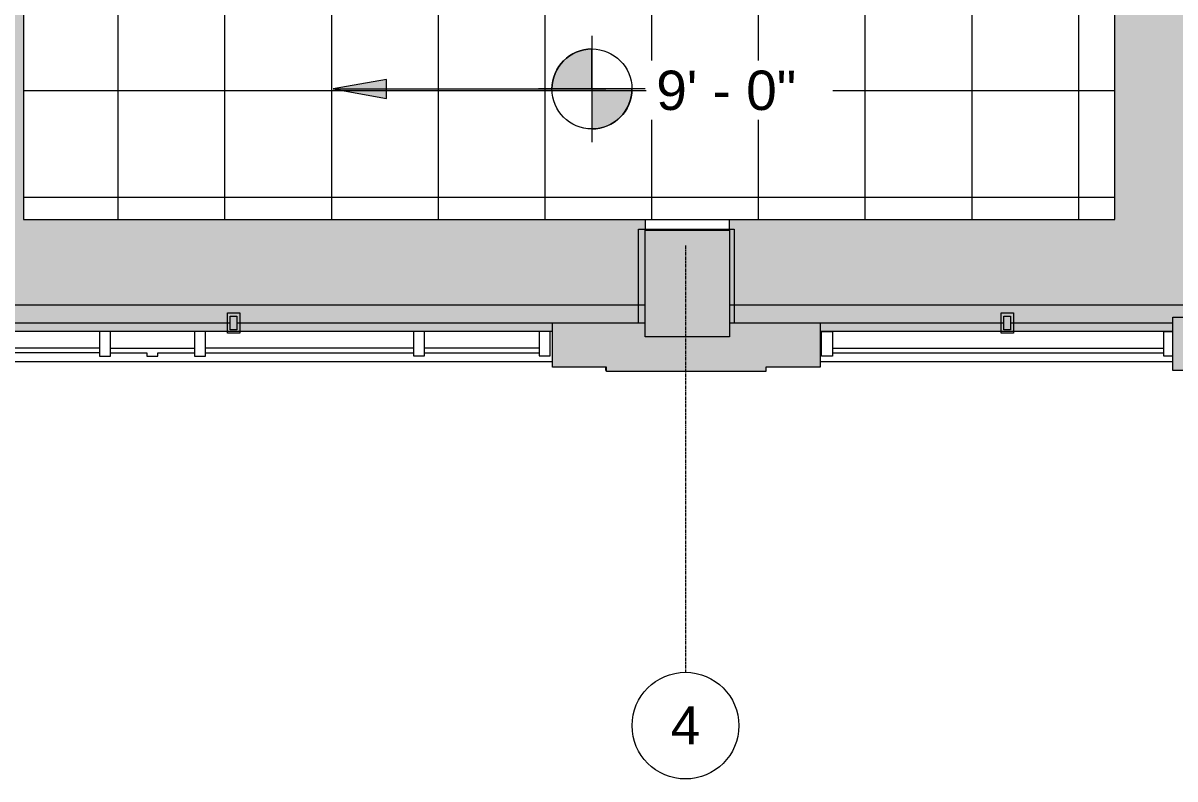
# Model space of a CAD drawing. Header units: inches. Extents: x -24 to 3083, y 122 to 13691.
# Drawn here: x 1251.1 to 1510.2, y 12012.5 to 12182.6 of the extents above; entities that cross this region are included whole.
import ezdxf

# ---------------------------------------------------------------- set-up
doc = ezdxf.new("R2010")
doc.units = ezdxf.units.IN
doc.header["$MEASUREMENT"] = 0
doc.linetypes.add('X2$0$Grid Line 1_2_', pattern=[0.8749999999999999, 0.4999999999999999, -0.125, 0.125, -0.125])
for name, color, linetype, lineweight in [('X2$0$A-CLNG', 13, 'Continuous', 13), ('X2$0$A-CLNG-PATT', 13, 'Continuous', 13), ('X2$0$A-Cols-Extr', 7, 'Continuous', 9), ('X2$0$A-GLAZ', 151, 'Continuous', 13), ('X2$0$A-WALL', 113, 'Continuous', 13), ('X2$0$A-Wall-Extr', 7, 'Continuous', 9), ('X2$0$A-WALL-PATT', 111, 'Continuous', 13), ('X2$0$E-ELEC-FIXT', 91, 'Continuous', 9), ('X2$0$G-ANNO-DIMS', 111, 'Continuous', 9), ('X2$0$Plaza America_Tower 1_2nd Floor -REVIT_dwg', 8, 'Continuous', 9), ('X2$0$S-COLS', 52, 'Continuous', 13), ('X2$0$S-GRID', 1, 'Continuous', 9), ('X2$0$S-GRID-IDEN', 1, 'Continuous', 9)]:
    doc.layers.add(name, color=color, linetype=linetype, lineweight=lineweight)
doc.styles.add('X2$0$Arial_3', font='arial.ttf', dxfattribs={"height": 8.85179640718562})
doc.styles.add('X2$0$Swis721 Lt BT', font='swissl.ttf', dxfattribs={"height": 8.51463790446841})

# ---------------------------------------------------------------- blocks, each defined once
blk = doc.blocks.new('X2$0$PS - Duplex - Duplex-V1-FIRST FLOOR')
at = {"layer": 'X2$0$E-ELEC-FIXT'}
for p, q in [((-1.374999999999808, -2.250000000000306), (-1.374999999999808, 2.249999999999974)), ((-1.374999999999808, 2.249999999999974), (1.375000000000114, 2.249999999999976)), ((-0.7499999999996435, -1.500000000000298), (-0.7499999999996436, 1.499999999999897)), ((-0.7499999999996435, 1.499999999999897), (0.7500000000003413, 1.499999999999896)), ((0.7500000000003413, 1.499999999999896), (0.7500000000003413, -1.500000000000298)), ((1.375000000000114, 2.249999999999976), (1.375000000000114, -2.250000000000305)), ((1.375000000000114, -2.250000000000306), (-1.374999999999808, -2.250000000000306)), ((0.7500000000003413, -1.500000000000298), (-0.7499999999996435, -1.500000000000298))]:
    blk.add_line(p, q, dxfattribs=at)
blk = doc.blocks.new('X2$0$Plaza America_Tower 1_2nd Floor -REVIT_dwg-5250115-FIRST FLOOR')
at = {"layer": 'X2$0$A-Cols-Extr', "color": 253, "flags": 128}
blk.add_lwpolyline([(26331.1587355583, 12115.17263648421), (26331.1587355583, 12136.23013648421), (26352.64148555829, 12136.23013648421), (26352.64148555829, 12115.17263648421)], dxfattribs=at)
at = {"layer": 'X2$0$A-GLAZ', "color": 253, "lineweight": 9}
for p, q in [((26131.98073555829, 12115.16813648421), (26239.35049852658, 12115.16813648421)), ((26240.85049852658, 12115.16813648421), (26311.81948555828, 12115.16813648421)), ((26371.98073555829, 12115.17263648421), (26413.35049852658, 12115.17263648421)), ((26414.85049852658, 12115.17263648421), (26451.30722931332, 12115.17263648421)), ((26209.951216345, 12109.4226364842), (26163.06948555826, 12109.4226364842)), ((26209.951216345, 12108.4226364842), (26163.06948555826, 12108.4226364842)), ((26212.451216345, 12109.4226364842), (26231.31948555826, 12109.4226364842)), ((26233.81948555827, 12109.4812833672), (26280.56948555827, 12109.4812833672)), ((26233.81948555827, 12108.4226364842), (26280.56948555827, 12108.4226364842)), ((26283.06948555826, 12109.4812833672), (26308.81948555827, 12109.4812833672)), ((26283.06948555826, 12108.4226364842), (26308.81948555827, 12108.4226364842)), ((26374.81948555827, 12109.4226364842), (26449.31948555827, 12109.4226364842)), ((26374.81948555827, 12108.4226364842), (26449.31948555827, 12108.4226364842)), ((26131.98073555826, 12106.4226364842), (26311.81948555827, 12106.4226364842)), ((26371.98073555826, 12106.4226364842), (26451.3072293133, 12106.4226364842)), ((26451.30722931332, 12107.67263648421), (26449.3194855583, 12107.67263648421))]:
    blk.add_line(p, q, dxfattribs=at)
at = {"layer": 'X2$0$A-GLAZ', "color": 253, "lineweight": 9, "flags": 128}
for points in [[(26212.451216345, 12107.6726364842), (26212.451216345, 12113.1726364842), (26209.951216345, 12113.1726364842), (26209.951216345, 12107.6726364842)], [(26233.81948555827, 12107.6726364842), (26233.81948555827, 12113.1726364842), (26231.31948555826, 12113.1726364842), (26231.31948555826, 12107.6726364842)], [(26283.06948555826, 12107.71445714319), (26283.06948555826, 12113.21445714319), (26280.56948555827, 12113.21445714319), (26280.56948555827, 12107.71445714319)], [(26311.31948555827, 12107.71445714319), (26311.31948555827, 12113.21445714319), (26308.81948555827, 12113.21445714319), (26308.81948555827, 12107.71445714319)], [(26372.31948555826, 12107.6726364842), (26372.31948555826, 12113.1726364842), (26374.81948555827, 12113.1726364842), (26374.81948555827, 12107.6726364842)]]:
    blk.add_lwpolyline(points, close=True, dxfattribs=at)
for points in [[(26449.3194855583, 12107.67263648421), (26449.3194855583, 12113.17263648421), (26451.30722931332, 12113.17263648421)], [(26212.451216345, 12108.4226364842), (26220.56948555827, 12108.4226364842), (26220.56948555827, 12107.6726364842), (26223.06948555826, 12107.6726364842), (26223.06948555826, 12108.4226364842), (26231.31948555826, 12108.4226364842)]]:
    blk.add_lwpolyline(points, dxfattribs=at)
at = {"layer": 'X2$0$A-Wall-Extr', "color": 253}
blk.add_line((26331.1587355583, 12115.17263648421), (26331.1587355583, 12136.23013648421), dxfattribs=at)
at = {"layer": 'X2$0$A-Wall-Extr', "color": 253, "flags": 128}
for points in [[(26331.1587355583, 12136.23013648421), (26352.64148555829, 12136.23013648421), (26352.64148555829, 12115.17263648421)], [(26323.81948555829, 12105.17263648421), (26323.81948555829, 12104.42713648421), (26323.98073555829, 12104.42713648421)], [(26323.98073555829, 12104.42713648421), (26323.81948555829, 12104.42713648421), (26323.81948555829, 12105.17263648421)]]:
    blk.add_lwpolyline(points, dxfattribs=at)
blk = doc.blocks.new('X2$0$Concrete-Rectangular-Column - 19 X 24-5195709-FIRST FLOOR')
at = {"layer": 'X2$0$S-COLS', "lineweight": 9}
blk.add_hatch(color=7, dxfattribs=at).paths.add_polyline_path([(-5.741374999965386, -11.99999999998772), (9.500000000024782, -11.99999999998772), (9.500000000024782, 12.00000000001228), (-9.499999999973623, 12.00000000001228), (-9.499999999972259, -11.99999999998772)], flags=0)
at = {"layer": 'X2$0$S-COLS', "color": 8, "lineweight": 20}
for p, q in [((-9.500000000000005, 12), (9.499999999999991, 12)), ((-9.500000000000005, -12), (-9.500000000000005, 12)), ((9.499999999999991, 12), (9.499999999999991, -12)), ((9.499999999999991, -12), (-9.500000000000005, -12))]:
    blk.add_line(p, q, dxfattribs=at)
blk = doc.blocks.new('X2$0$Grid - Grid Head - Circle-50561-FIRST FLOOR')
at = {"layer": 'X2$0$S-GRID-IDEN'}
blk.add_circle((0, 0), 0.1250000000000001, dxfattribs=at)
blk = doc.blocks.new('X2$0$Spot Elevations - Spot Elevation - Target Filled-49714-FIRST FLOOR')
at = {"layer": 'X2$0$G-ANNO-DIMS'}
h = blk.add_hatch(color=256, dxfattribs=at)
edge = h.paths.add_edge_path(flags=0)
edge.add_line((1.249000902703301e-16, 0), (-0.09374999999999985, 0))
edge.add_arc((4.891920202254595e-16, -2.60208521396521e-16), 0.09375000000000024, 90.00000000000063, 180.0000000000003, ccw=False)
edge.add_line((1.249000902703301e-16, 0.09375000000000007), (1.249000902703301e-16, 0))
h = blk.add_hatch(color=256, dxfattribs=at)
edge = h.paths.add_edge_path(flags=0)
edge.add_line((1.249000902703301e-16, 0), (0.09375000000000029, 0))
edge.add_arc((2.289834988289385e-16, 6.245004513516504e-17), 0.09374999999999996, 269.99999999999955, 359.99999999999966, ccw=False)
edge.add_line((1.249000902703301e-16, -0.09375), (1.249000902703301e-16, 0))
for p, q in [((-2.706168622523819e-16, 0.1243846875261664), (-2.706168622523819e-16, -0.125)), ((1.249000902703301e-16, 0), (1.249000902703301e-16, 0.09375000000000007)), ((0.1250000000000001, 7.067913962433002e-16), (-0.1249999999999998, 7.067913962433002e-16)), ((-0.09374999999999985, 0), (1.249000902703301e-16, 0)), ((1.249000902703301e-16, 0), (1.249000902703301e-16, -0.09375)), ((0.09375000000000029, 0), (1.249000902703301e-16, 0))]:
    blk.add_line(p, q, dxfattribs=at)
blk.add_circle((1.249000902703301e-16, 0), 0.09375000000000006, dxfattribs=at)
for centre, radius, start, end in [((4.891920202254595e-16, -2.60208521396521e-16), 0.09375000000000024, 90.0000000000002, 179.9999999999999), ((2.289834988289385e-16, 6.245004513516504e-17), 0.09374999999999996, 269.9999999999992, 359.9999999999993)]:
    blk.add_arc(centre, radius, start, end, dxfattribs=at)
blk = doc.blocks.new('X2')
at = {"layer": 'X2$0$A-CLNG-PATT'}
h = blk.add_hatch(dxfattribs=at)
h.set_pattern_fill('FP2_63', color=256, style=0, pattern_type=2)
h.set_pattern_definition([(0, (0, 0), (15.36, 3.84), [1.267, -10.253, 1.267, -10.253, -61.44]), (0, (0, 0), (15.36, 3.84), [-23.04, 1.267, -21.773, 1.267, -10.253, -26.88]), (0, (0, 0), (15.36, 3.84), [-57.6, 1.267, -6.412999999999999, 1.267, -17.933]), (120, (5.76, 1.92), (-11.00553755053224, 11.38215020212898), [1.267, -10.253, 1.267, -10.253, -61.43999999999999]), (120, (5.76, 1.92), (-11.00553755053224, 11.38215020212898), [-23.04, 1.267, -21.773, 1.267, -10.253, -26.88]), (120, (5.76, 1.92), (-11.00553755053224, 11.38215020212898), [-57.59999999999999, 1.267, -6.412999999999998, 1.267, -17.933]), (240, (7.68, 9.6), (-4.354462449467752, -15.22215020212898), [1.267, -10.253, 1.267, -10.253, -61.44]), (240, (7.68, 9.6), (-4.354462449467752, -15.22215020212898), [-23.04, 1.267, -21.773, 1.267, -10.253, -26.88]), (240, (7.68, 9.6), (-4.354462449467752, -15.22215020212898), [-57.6, 1.267, -6.412999999999999, 1.267, -17.933])])
h.paths.add_polyline_path([(25691.31948555828, 12113.17263648421), (25691.31948555828, 12115.17263648422), (25694.33336055828, 12115.17273017981), (25694.33336055828, 12119.16813648421), (25540.28588946195, 12119.16813648421), (25540.30722931332, 12115.16813648421), (25546.56948555829, 12115.16813648421), (25546.56948555829, 12113.17263648421), (25641.98303642479, 12113.17263648421)], flags=0)
h.paths.add_polyline_path([(27572.05722931333, 12113.17263648421), (27652.05627579081, 12113.17263648421), (27652.05627579081, 12120.17263648421), (27551.47660431332, 12120.17263648421), (27551.47660431332, 12116.17263648421), (27572.05722931333, 12116.17263648421)], flags=0)
h.paths.add_polyline_path([(27727.84703642479, 12113.17263648421), (27857.05753228224, 12113.17263648421), (27857.05753228224, 12116.17263648421), (27863.42699353379, 12116.17263648421), (27863.42699353379, 12120.17263648421), (27712.0562757908, 12120.17263648421), (27712.0562757908, 12113.17263648421)], flags=0)
h.paths.add_polyline_path([(25902.15036055832, 12113.17263648421), (26071.81948555828, 12113.17263648421), (26071.81948555828, 12115.17263648421), (26092.64148555829, 12115.17263648421), (26092.64148555829, 12119.17263648422), (25871.64148555829, 12119.17263648422), (25871.64148555829, 12115.17263648421), (25891.9807355583, 12115.17263648421), (25891.98073555829, 12113.17263648421), (25892.28144421932, 12113.17263648421)], flags=0)
h.paths.add_polyline_path([(26371.98073555829, 12113.17263648421), (26451.30722931332, 12113.17263648421), (26451.30722931332, 12116.41851148421), (26456.30722931333, 12116.41851148421), (26456.30722931333, 12119.17263648422), (26351.64148555828, 12119.17263648422), (26351.64148555828, 12115.17263648421), (26371.98073555829, 12115.17263648421)], flags=0)
h.paths.add_polyline_path([(27031.64597931332, 12113.17263648421), (27031.64597931333, 12116.17263648421), (27052.46797931333, 12116.17263648421), (27052.46797931333, 12120.17263648421), (26946.46797931332, 12120.16813648422), (26946.46797931332, 12116.23013648421), (26951.30722931333, 12116.23013648421), (26951.30722931333, 12113.17263648421), (26954.78047931332, 12113.17263648421)], flags=0)
h.paths.add_polyline_path([(25751.48073555829, 12113.17263648421), (25831.81948555829, 12113.17263648421), (25831.81948555829, 12115.17263648422), (25852.64148555829, 12115.17263648422), (25852.64148555829, 12119.17263648422), (25751.48073555829, 12119.16813648421), (25751.48073555829, 12115.16813648421)], flags=0)
h.paths.add_polyline_path([(26160.00698555829, 12113.17263648421), (26311.81948555828, 12113.17263648421), (26311.81948555828, 12115.17263648421), (26332.6414855583, 12115.17263648421), (26332.6414855583, 12119.17263648422), (26164.25698555829, 12119.17263648422), (26164.25698555829, 12113.23513648421), (26159.38198555829, 12113.23513648421), (26159.38198555829, 12119.17263648422), (26111.64148555828, 12119.17263648422), (26111.64148555828, 12115.17263648421), (26131.98073555829, 12115.17263648421), (26131.98073555829, 12113.17263648421), (26159.38198555829, 12113.17263648421)], flags=0)
h.paths.add_polyline_path([(27271.64597931333, 12113.2144571432), (27271.64597931333, 12116.17263648421), (27292.22660431332, 12116.17263648421), (27292.20345111019, 12120.16813648421), (27194.17549852658, 12120.16813648421), (27194.17549852658, 12113.28063648421), (27189.30049852658, 12113.28063648421), (27189.30049852658, 12120.16813648421), (27087.80722931333, 12120.16813648421), (27087.80722931333, 12116.17263648421), (27091.80722931333, 12116.17263648421), (27091.80722931333, 12113.2144571432), (27206.38103642479, 12113.2144571432)], flags=0)
h.paths.add_polyline_path([(27380.20303642479, 12113.2144571432), (27516.00922931332, 12113.2144571432), (27516.00922931332, 12120.17263648421), (27311.22660431332, 12120.17263648421), (27311.22660431332, 12116.17263648421), (27331.80722931332, 12116.17263648421), (27331.80722931333, 12113.2144571432)], flags=0)
h.paths.add_polyline_path([(27707.8062757908, 12116.17263648421), (27707.80627579081, 12120.17263648421), (27656.30627579082, 12120.17263648421), (27656.30627579082, 12116.17263648421), (27698.39597931332, 12116.17263648421)], flags=0)
h.paths.add_polyline_path([(27524.05722931333, 12116.17263648421), (27532.47660431333, 12116.17263648421), (27532.47660431333, 12120.17263648421), (27520.25922931331, 12120.17263648421), (27520.25922931331, 12116.17263648421)], flags=0)
h.paths.add_polyline_path([(27082.93222931333, 12116.17263648421), (27082.93222931333, 12120.17263648421), (27071.46797931332, 12120.16813648422), (27071.46797931332, 12116.17263648421), (27079.64597931332, 12116.17263648421)], flags=0)
h.paths.add_polyline_path([(27892.05272931333, 12141.26188648421), (27892.05272931333, 12150.41813648421), (27894.55272931331, 12150.41813648421), (27894.55272931331, 12295.10128087273), (27892.30272931331, 12295.10128087272), (27892.30272931331, 12337.45414772779), (27888.30272931332, 12337.45414772779), (27888.30272931332, 12141.26188648421), (27892.03690810271, 12141.26188648421)], flags=0)
h.paths.add_polyline_path([(25515.38386654815, 12141.56399912924), (25515.38386654815, 12341.91851148421), (25511.31948555829, 12341.91851148421), (25511.3067521477, 12295.16788648421), (25509.0567355583, 12295.16788648421), (25509.0567355583, 12150.41803013598), (25511.38386654815, 12150.41803013598), (25511.38386654815, 12141.56399912924)], flags=0)
h.paths.add_polyline_path([(27888.0810990473, 12365.35128087273), (27892.30722931332, 12365.35128087273), (27892.31948555831, 12412.16826148422), (27894.56948555831, 12412.16826148422), (27894.56948555831, 12492.66826148421), (27892.31948555831, 12492.66826148422), (27892.31948555831, 12552.6680114842), (27894.30272931333, 12552.6680114842), (27894.30272931333, 12633.16826148421), (27892.05272931333, 12633.16826148421), (27892.02456259232, 12641.66826148421), (27888.05272931332, 12641.66826148421), (27888.05272931332, 12365.35128087273)], flags=0)
h.paths.add_polyline_path([(25511.31948555829, 12365.91851148421), (25515.31948555829, 12365.91851148421), (25515.31948555829, 12403.9182614842), (25511.31948555829, 12403.9182614842), (25511.31948555829, 12385.9182614842)], flags=0)
h.paths.add_polyline_path([(25511.32002006839, 12408.7932614842), (25515.31948555829, 12408.7932614842), (25515.31948555829, 12512.66801148421), (25511.3194855583, 12512.66801148421), (25511.30673555829, 12492.66801148409), (25509.32398555829, 12492.66801148421), (25509.32398555829, 12412.16801148421), (25511.3194855583, 12412.16801148421), (25511.3194855583, 12408.7932614842)], flags=0)
h.paths.add_polyline_path([(27888.05272931332, 12688.91826148422), (27892.05272931333, 12688.91826148422), (27892.05272931333, 12711.16826148421), (27894.17732988641, 12711.16826148421), (27894.17732988641, 12791.8292614842), (27892.30272931332, 12791.8292614842), (27892.30272931332, 12844.16876148422), (27888.05272931332, 12844.16876148422), (27888.05272931332, 12689.7800729732)], flags=0)
h.paths.add_polyline_path([(27892.20866466589, 12849.04376148422), (27892.30272931332, 12849.04376148422), (27892.3194855583, 12852.66801148421), (27894.30272931333, 12852.66801148421), (27894.30272931333, 12933.16826148421), (27892.05272931333, 12933.16826148421), (27892.05272931333, 12959.85140557675), (27888.05272931332, 12959.85140557675), (27888.05272931332, 12849.04376148422), (27888.30722931293, 12849.04376148422)], flags=0)
h = blk.add_hatch(dxfattribs=at)
h.set_pattern_fill('FP2_1', color=256, style=0, pattern_type=2)
h.set_pattern_definition([(0, (0, 0), (30.72, 7.68), [1.267, -21.773, 1.267, -21.773, -122.88]), (0, (0, 0), (30.72, 7.68), [-46.08, 1.267, -44.813, 1.267, -21.773, -53.76]), (0, (0, 0), (30.72, 7.68), [-115.2, 1.267, -14.093, 1.267, -37.133]), (120, (11.52, 3.84), (-22.01107510106448, 22.76430040425796), [1.267, -21.773, 1.267, -21.773, -122.88]), (120, (11.52, 3.84), (-22.01107510106448, 22.76430040425796), [-46.07999999999999, 1.267, -44.813, 1.267, -21.773, -53.75999999999999]), (120, (11.52, 3.84), (-22.01107510106448, 22.76430040425796), [-115.2, 1.267, -14.093, 1.267, -37.133]), (240, (15.36, 19.2), (-8.708924898935503, -30.44430040425795), [1.267, -21.773, 1.267, -21.773, -122.88]), (240, (15.36, 19.2), (-8.708924898935503, -30.44430040425795), [-46.08, 1.267, -44.813, 1.267, -21.773, -53.76]), (240, (15.36, 19.2), (-8.708924898935503, -30.44430040425795), [-115.2, 1.267, -14.093, 1.267, -37.133])])
h.paths.add_polyline_path([(25694.33336055828, 12119.16813648421), (25694.33336055828, 12138.40076148421), (25540.30722931332, 12138.40076148421), (25540.30722931332, 12119.16813648421), (25641.98303642479, 12119.16813648421)], flags=0)
h.paths.add_polyline_path([(26192.85965643385, 12119.17263648422), (26332.6414855583, 12119.17263648422), (26332.6414855583, 12138.40076148421), (26192.85965643385, 12138.40076148421), (26192.85965643385, 12428.37745533608), (26438.30722931333, 12463.19617521241), (26438.30722931333, 12138.40076148421), (26351.64148555828, 12138.40076148421), (26351.64148555828, 12119.17263648422), (26456.30722931333, 12119.17263648422), (26456.30722931333, 12483.92983184179), (26192.12609085786, 12446.45360443982), (26192.12609085786, 12475.50955231424), (26164.12609085786, 12475.50955231424), (26164.12609085786, 12474.25955231424), (26159.87609085786, 12474.25955231424), (26159.87609085786, 12475.50955231424), (26136.12609085786, 12475.50955231424), (26136.12609085786, 12438.50955231414), (25892.28144421932, 12403.91824246407), (25891.11037864333, 12403.91826148419), (25891.11037864333, 12441.66413034901), (25865.23537864333, 12441.66413034901), (25865.23537864333, 12440.41413034901), (25860.98537864333, 12440.41413034901), (25860.98537864333, 12441.66413034901), (25835.11037864333, 12441.66413034901), (25835.11037864333, 12403.9182614842), (25515.31948555829, 12403.9182614842), (25515.31948555829, 12365.91851148421), (25530.3067355583, 12365.91851148421), (25530.3067355583, 12341.91851148421), (25515.38386654815, 12341.91851148421), (25515.38386654815, 12141.56399912924), (25533.38386654815, 12141.56399912924), (25533.38386654815, 12385.9182614842), (25835.11037864333, 12385.9182614842), (25835.11037864333, 12138.40076148421), (25751.48073555829, 12138.40076148421), (25751.48073555829, 12119.17263648422), (25852.64148555829, 12119.17263648422), (25852.64148555829, 12136.23013648421), (25860.98537864334, 12136.23013648421), (25860.98537864334, 12137.23069898422), (25865.23537864334, 12137.23069898422), (25865.23537864334, 12136.23013648421), (25871.64148555829, 12136.23013648421), (25871.64148555829, 12119.17263648422), (26092.64148555829, 12119.17263648422), (26092.64148555829, 12138.40076148421), (25892.28144421932, 12138.40076148421), (25892.28144421932, 12385.73800916321), (26131.25109085787, 12419.63778290161), (26131.25109085787, 12138.40076148421), (26111.64148555828, 12138.40076148421), (26111.64148555828, 12119.17263648422), (26159.38198555829, 12119.17263648422), (26159.38198555829, 12136.17263648422), (26159.87609085787, 12136.17263648422), (26159.87609085787, 12137.42263648422), (26164.12609085787, 12137.42263648422), (26164.12609085787, 12136.17263648422), (26164.25698555829, 12136.17263648422), (26164.25698555829, 12119.17263648422)], flags=0)
h.paths.add_polyline_path([(25931.70798530112, 12129.58543204254), (25932.06505871468, 12128.70315536366), (25932.19606615642, 12128.69489912422), (25932.27124627082, 12128.75840315282), (25932.28632521731, 12128.87293912267), (25932.21599848166, 12128.96459070896), (25932.10146251181, 12128.97966965545), (25932.00981092552, 12128.9093429198), (25931.97495106126, 12128.87293912267), (25931.79416457831, 12129.35543204254)], flags=0)
h.paths.add_polyline_path([(26042.49314155113, 12129.58543204254), (26042.20639487322, 12128.87293912267), (26042.13606813757, 12128.96459070896), (26042.02153216772, 12128.97966965545), (26041.92988058143, 12128.9093429198), (26041.91884355664, 12128.78504888775), (26041.98512837058, 12128.70315536366), (26042.09966434044, 12128.68807641717), (26042.19131592673, 12128.75840315282), (26042.4097243455, 12129.35543204254)], flags=0)
h.paths.add_polyline_path([(26000.49091142479, 12125.19715079254), (25932.55564155112, 12125.19715079254), (25932.52439155112, 12125.92918204254), (25931.70798530112, 12125.93152579254), (25931.70798530112, 12129.58543204254), (25932.52439155112, 12129.58543204254), (25932.55972601585, 12130.90696420125), (25932.59506048057, 12130.91643204254), (25938.55564155112, 12130.88518204254), (25938.55564155112, 12131.05543204254), (26035.64548530112, 12131.05543204254), (26035.64548530112, 12130.88518204254), (26041.67432731574, 12130.85529415655), (26041.67673530112, 12129.58543204254), (26042.49314155113, 12129.58543204254), (26042.49314155113, 12125.92918204254), (26041.67673530112, 12125.92590079254), (26041.64548530112, 12125.19715079254), (26011.35478642479, 12125.19715079254)], flags=0)
h.paths.add_polyline_path([(26042.49229151166, 12125.93152579254), (26042.13606813757, 12126.81145872141), (26042.00506069583, 12126.81971496085), (26041.92988058143, 12126.75621093226), (26041.91480163494, 12126.64167496241), (26041.98512837058, 12126.55002337612), (26042.09966434044, 12126.53494442962), (26042.19131592673, 12126.60527116527), (26042.22617579099, 12126.64167496241), (26042.40819173374, 12126.15590079254)], flags=0)
h.paths.add_polyline_path([(25931.7088634867, 12125.93152579254), (25931.99473197903, 12126.64167496241), (25932.06505871468, 12126.55002337612), (25932.17959468453, 12126.53494442962), (25932.27124627082, 12126.60527116527), (25932.28632521731, 12126.71980713512), (25932.20861027976, 12126.81451901484), (25932.10146251181, 12126.82653766791), (25932.00981092552, 12126.75621093226), (25931.7902124515, 12126.15590079254)], flags=0)
h.paths.add_polyline_path([(26041.82330046191, 12127.54742840258), (26041.97170707145, 12127.608900433), (26042.03317910187, 12127.75730704254), (26041.97170707145, 12127.90571365207), (26041.82330046191, 12127.96718568249), (26041.67673530112, 12127.90571365207), (26041.71836114194, 12127.57554680862), (26041.76897987273, 12127.55457984382)], flags=0)
h.paths.add_polyline_path([(25932.37782639033, 12127.54742840258), (25932.52439155112, 12127.608900433), (25932.48276571032, 12127.93906727645), (25932.32350580116, 12127.96003424126), (25932.19606615642, 12127.86224636251), (25932.17509919162, 12127.70298645335), (25932.27288707036, 12127.57554680862), (25932.32350580116, 12127.55457984382)], flags=0)
h.paths.add_polyline_path([(25523.7269855583, 12190.41387625682), (25524.60926223717, 12190.77094967037), (25524.61751847661, 12190.90195711211), (25524.55401444801, 12190.97713722651), (25524.43947847816, 12190.992216173), (25524.34782689187, 12190.92188943735), (25524.33274794538, 12190.8073534675), (25524.40307468103, 12190.71570188121), (25524.43947847816, 12190.68084201695), (25523.9569855583, 12190.50005553399)], flags=0)
h.paths.add_polyline_path([(25523.72698555829, 12301.19903250681), (25524.43947847816, 12300.91228582891), (25524.34782689187, 12300.84195909326), (25524.33274794538, 12300.72742312341), (25524.40307468103, 12300.63577153712), (25524.51761065088, 12300.62069259062), (25524.60926223717, 12300.69101932628), (25524.62434118366, 12300.80555529613), (25524.55401444801, 12300.89720688242), (25524.29792050173, 12300.99196382171)], flags=0)
h.paths.add_polyline_path([(25527.38323555829, 12301.19903250681), (25526.50095887942, 12300.84195909326), (25526.49270263997, 12300.71095165151), (25526.55620666857, 12300.63577153712), (25526.67074263842, 12300.62069259062), (25526.76239422471, 12300.69101932628), (25526.77747317121, 12300.80555529613), (25526.70714643555, 12300.89720688242), (25526.67074263842, 12300.93206674668), (25527.27071402574, 12301.15687153141)], flags=0)
h.paths.add_polyline_path([(25526.67074263842, 12190.41387625681), (25523.7269855583, 12190.41387625682), (25523.72698555829, 12191.23028250681), (25522.40545339958, 12191.26561697154), (25522.39598555829, 12191.30095143626), (25522.3819855583, 12197.26153250681), (25522.25698555829, 12197.26153250681), (25522.25698555829, 12294.35137625681), (25522.42723555829, 12294.35137625681), (25522.45712139924, 12300.38021827144), (25523.72698555829, 12300.38262625681), (25523.72698555829, 12301.19903250681), (25527.38323555829, 12301.19903250681), (25527.3865168083, 12300.38262625681), (25528.11526680829, 12300.35137625681), (25528.11526680829, 12191.26153250681), (25527.38323555829, 12191.23028250681), (25527.38089180829, 12190.41387625681), (25526.70714643555, 12190.41387625681)], flags=0)
h.paths.add_polyline_path([(25527.38089180829, 12190.41475444238), (25526.67074263842, 12190.70062293472), (25526.76239422471, 12190.77094967037), (25526.77747317121, 12190.88548564022), (25526.70714643555, 12190.97713722651), (25526.59261046571, 12190.992216173), (25526.49789858599, 12190.91450123545), (25526.48587993293, 12190.8073534675), (25526.55620666857, 12190.71570188121), (25527.15651680829, 12190.49610340719)], flags=0)
h.paths.add_polyline_path([(25525.55511055829, 12190.87383870607), (25525.70351716783, 12190.93531073649), (25525.76498919825, 12191.08371734603), (25525.70351716783, 12191.23028250681), (25525.37335032438, 12191.18865666601), (25525.35238335957, 12191.02939675685), (25525.45017123832, 12190.90195711211), (25525.50078996912, 12190.88099014731)], flags=0)
h.paths.add_polyline_path([(26446.26715643386, 12262.5432614842), (26447.14943311273, 12262.90033489776), (26447.15768935217, 12263.0313423395), (26447.09418532357, 12263.1065224539), (26446.97964935372, 12263.12160140039), (26446.88799776743, 12263.05127466474), (26446.87291882094, 12262.93673869489), (26446.94324555659, 12262.8450871086), (26446.97964935372, 12262.81022724433), (26446.49715643386, 12262.62944076138)], flags=0)
h.paths.add_polyline_path([(26446.26715643385, 12373.3284177342), (26446.97964935372, 12373.0416710563), (26446.88799776743, 12372.97134432065), (26446.87291882094, 12372.8568083508), (26446.94324555659, 12372.76515676451), (26447.06753958864, 12372.75411973972), (26447.14943311273, 12372.82040455366), (26447.16451205922, 12372.93494052351), (26447.09418532357, 12373.0265921098), (26446.49715643386, 12373.24500052858)], flags=0)
h.paths.add_polyline_path([(26447.06753958864, 12262.5432614842), (26446.26715643386, 12262.5432614842), (26446.26715643385, 12263.3596677342), (26444.94562427514, 12263.39500219893), (26444.93615643385, 12263.43033666365), (26444.92215643385, 12269.3909177342), (26444.79715643385, 12269.3909177342), (26444.79715643385, 12366.4807614842), (26444.96740643386, 12366.4807614842), (26444.9972922748, 12372.50960349882), (26446.26715643385, 12372.5120114842), (26446.26715643385, 12373.3284177342), (26449.92340643385, 12373.3284177342), (26449.92668768386, 12372.5120114842), (26450.65543768385, 12372.4807614842), (26450.65543768385, 12263.3909177342), (26449.92340643385, 12263.3596677342), (26449.92106268385, 12262.5432614842), (26447.12061168809, 12262.5432614842)], flags=0)
h.paths.add_polyline_path([(26449.92106268385, 12262.54413966977), (26449.21091351398, 12262.83000816211), (26449.30256510027, 12262.90033489776), (26449.31764404677, 12263.01487086761), (26449.24731731111, 12263.1065224539), (26449.13278134127, 12263.12160140039), (26449.03806946155, 12263.04388646284), (26449.02605080849, 12262.93673869489), (26449.09637754413, 12262.8450871086), (26449.69668768386, 12262.62548863458)], flags=0)
h.paths.add_polyline_path([(26448.09528143385, 12263.00322393346), (26448.24368804339, 12263.06469596387), (26448.30516007381, 12263.21310257341), (26448.24368804339, 12263.3596677342), (26447.91352119994, 12263.31804189339), (26447.89255423513, 12263.15878198423), (26447.99034211388, 12263.0313423395), (26448.04096084468, 12263.0103753747)], flags=0)
h.paths.add_polyline_path([(25525.70351716783, 12300.38262625681), (25525.73687079221, 12300.42425209762), (25525.75783775701, 12300.58351200678), (25525.66004987827, 12300.71095165151), (25525.50078996912, 12300.73191861632), (25525.37335032438, 12300.63413073758), (25525.35238335957, 12300.47487082842), (25525.40670394876, 12300.38262625681), (25525.66004987827, 12300.38262625681)], flags=0)
h.paths.add_polyline_path([(26448.20022075383, 12372.5120114842), (26448.27704166777, 12372.55363732501), (26448.29800863258, 12372.71289723417), (26448.20022075383, 12372.8403368789), (26448.04096084468, 12372.86130384371), (26447.91352119994, 12372.76351596497), (26447.89255423513, 12372.60425605581), (26447.94687482432, 12372.5120114842), (26447.99034211388, 12372.5120114842)], flags=0)
h.paths.add_polyline_path([(26449.17184742763, 12372.74493467017), (26449.27857796041, 12372.78914390437), (26449.32278719461, 12372.89587443715), (26449.27857796041, 12373.00260496994), (26449.24731731111, 12373.07509220417), (26449.04112975498, 12372.97134432065), (26449.03287351553, 12372.8403368789), (26449.09637754413, 12372.76515676451), (26449.13278134127, 12372.75007781801)], flags=0)
h.paths.add_polyline_path([(25882.21559310364, 12404.16413034901), (25844.00516418303, 12404.16413034901), (25844.00516418303, 12408.41413034901), (25882.21559310364, 12408.41413034901), (25882.21559310364, 12404.664130349)], flags=0)
h.paths.add_polyline_path([(25882.21559310364, 12408.66413034901), (25844.00516418303, 12408.66413034901), (25844.00516418303, 12412.91413034901), (25882.21559310364, 12412.91413034901), (25882.21559310364, 12411.06395592318)], flags=0)
h.paths.add_polyline_path([(25882.21559310364, 12413.24746368234), (25844.00516418303, 12413.24746368234), (25844.00516418303, 12417.49746368234), (25882.21559310364, 12417.49746368234)], flags=0)
h.paths.add_polyline_path([(25855.6274669072, 12417.74746368234), (25844.00516418303, 12417.74746368234), (25844.00516418303, 12421.99746368234), (25882.21559310364, 12421.99746368234), (25882.21559310364, 12417.74746368234), (25859.26053642479, 12417.74746368234)], flags=0)
h.paths.add_polyline_path([(25882.21559310364, 12422.33079701567), (25844.00516418303, 12422.33079701567), (25844.00516418303, 12426.58079701567), (25882.21559310364, 12426.58079701567)], flags=0)
h.paths.add_polyline_path([(25859.26053642479, 12426.83079701567), (25844.00516418303, 12426.83079701567), (25844.00516418303, 12431.08079701567), (25882.21559310364, 12431.08079701567), (25882.21559310364, 12426.83079701567), (25869.10355533661, 12426.83079701567)], flags=0)
h.paths.add_polyline_path([(25875.9034164707, 12431.41413034901), (25844.00516418303, 12431.41413034901), (25844.00516418303, 12435.66413034901), (25882.21559310364, 12435.66413034901), (25882.21559310364, 12431.41413034901)], flags=0)
h.paths.add_polyline_path([(25859.26053642479, 12435.91413034901), (25844.00516418303, 12435.91413034901), (25844.00516418303, 12440.16413034901), (25882.21559310364, 12440.16413034901), (25882.21559310364, 12435.91413034901)], flags=0)
h.paths.add_polyline_path([(26167.12609085787, 12438.00955231424), (26140.79253361849, 12438.00955231424), (26140.79253361849, 12442.25955231424), (26183.20964809724, 12442.25955231424), (26183.20964809724, 12438.00955231424)], flags=0)
h.paths.add_polyline_path([(26140.79253361849, 12442.50955231424), (26140.79253361849, 12446.75955231424), (26183.20964809724, 12446.75955231424), (26183.20964809724, 12442.50955231424), (26163.44903642479, 12442.50955231424)], flags=0)
h.paths.add_polyline_path([(26140.79253361849, 12447.09288564757), (26140.79253361849, 12451.34288564757), (26183.20964809724, 12451.34288564757), (26183.20964809724, 12447.09288564757), (26163.44903642479, 12447.09288564757)], flags=0)
h.paths.add_polyline_path([(26163.44903642479, 12451.59288564757), (26140.79253361849, 12451.59288564757), (26140.79253361849, 12455.84288564757), (26183.20964809724, 12455.84288564757), (26183.20964809724, 12451.59288564757), (26182.22107076084, 12451.59288564757)], flags=0)
h.paths.add_polyline_path([(26140.79253361849, 12456.17621898091), (26140.79253361849, 12460.42621898091), (26183.20964809724, 12460.42621898091), (26183.20964809724, 12456.17621898091), (26163.44903642479, 12456.17621898091)], flags=0)
h.paths.add_polyline_path([(26183.20964809724, 12460.67621898091), (26140.79253361849, 12460.67621898091), (26140.79253361849, 12464.92621898091), (26183.20964809724, 12464.92621898091), (26183.20964809724, 12463.19617521236)], flags=0)
h.paths.add_polyline_path([(26140.79253361849, 12465.25955231424), (26140.79253361849, 12469.50955231424), (26183.20964809724, 12469.50955231424), (26183.20964809724, 12465.25955231424), (26155.88108224486, 12465.25955231424)], flags=0)
h.paths.add_polyline_path([(26183.20964809724, 12469.75955231424), (26140.79253361849, 12469.75955231424), (26140.79253361849, 12474.00955231424), (26183.20964809724, 12474.00955231424), (26183.20964809724, 12470.05145592319)], flags=0)
h = blk.add_hatch(dxfattribs=at)
h.set_pattern_fill('FP2_66', color=256, style=0, pattern_type=2)
h.set_pattern_definition([(90, (26256.547, 12287.401), (24, -1.469576158976824e-15), []), (0, (26256.547, 12287.401), (0, -24), [])])
h.paths.add_polyline_path([(26192.85965643385, 12138.40076148421), (26438.30722931333, 12138.40076148421), (26438.30722931333, 12463.19617521241), (26192.85965643385, 12428.37745533608), (26192.85965643385, 12191.40576139876)], flags=0)
h.paths.add_polyline_path([(26232.52809893603, 12190.96699323265), (26232.52809893604, 12335.30063648421), (26234.27809893604, 12335.30063648421), (26234.27809893603, 12190.96699323265)], flags=0)
h.paths.add_polyline_path([(26306.54686710214, 12191.40576139876), (26304.79686710214, 12191.40576139876), (26304.79686710214, 12383.48576148422), (26306.54686710214, 12383.48576148422), (26306.54686710214, 12239.40576139876)], flags=0)
h.paths.add_polyline_path([(26378.54686710214, 12191.40576139876), (26376.79686710214, 12191.40576139876), (26376.79686710214, 12287.13063648421), (26376.52809893604, 12287.13063648421), (26376.52809893604, 12335.30063648421), (26378.27809893604, 12335.30063648421), (26378.27809893604, 12287.57576139876), (26378.54686710214, 12287.57576139876), (26378.54686710214, 12204.60770592318)], flags=0)
h.paths.add_polyline_path([(26234.54686710214, 12335.31576148422), (26232.79686710214, 12335.31576148422), (26232.79686710214, 12383.48576148422), (26234.54686710214, 12383.48576148422)], flags=0)
h.paths.add_polyline_path([(26376.79686710214, 12335.31576148422), (26376.79686710214, 12383.48576148422), (26378.54686710214, 12383.48576148422), (26378.54686710214, 12335.31576148422), (26378.27809893604, 12335.31576148422)], flags=0)
at = {"layer": 'X2$0$A-WALL-PATT', "lineweight": 9}
for points in [[(26451.30722931332, 12104.41851148421), (26456.30722931333, 12104.41851148421), (26456.30722931333, 12116.41851148421), (26451.30722931332, 12116.41851148421), (26451.30722931332, 12113.17263648421)], [(26311.81948555828, 12105.17263648421), (26323.98073555829, 12105.17263648421), (26323.98073555829, 12115.17263648421), (26311.81948555828, 12115.17263648421), (26311.81948555828, 12111.98069898422)], [(26332.6414855583, 12104.17263648421), (26359.81948555829, 12104.17263648421), (26359.81948555829, 12115.17263648421), (26351.64148555828, 12115.17263648421), (26351.64148555828, 12111.98069898422), (26332.6414855583, 12111.98069898422), (26332.6414855583, 12115.17263648421), (26323.98073555829, 12115.17263648421), (26323.98073555829, 12104.17263648421)], [(26359.81948555829, 12105.17263648421), (26371.98073555829, 12105.17263648421), (26371.98073555829, 12115.17263648421), (26359.81948555829, 12115.17263648421), (26359.81948555829, 12111.98069898422)]]:
    blk.add_hatch(color=7, dxfattribs=at).paths.add_polyline_path(points, flags=0)
at = {"layer": 'X2$0$G-ANNO-DIMS'}
blk.add_hatch(color=256, dxfattribs=at).paths.add_polyline_path([(26262.48812919012, 12167.74392389524), (26274.48812919012, 12165.62800012674), (26274.48812919012, 12169.85984766375)], flags=0)
at = {"layer": 'X2$0$A-CLNG'}
for p, q in [((26438.3072293133, 12138.4007614842), (26438.3072293133, 12463.19617521235)), ((26192.85965643383, 12428.37745533602), (26192.85965643383, 12138.4007614842)), ((26192.85965643383, 12138.4007614842), (26438.3072293133, 12138.4007614842)), ((26332.64148555827, 12138.4007614842), (26332.64148555827, 12135.98069898421)), ((26351.64148555826, 12135.98069898421), (26351.64148555826, 12138.4007614842)), ((26164.25698555827, 12119.17263648421), (26332.64148555827, 12119.17263648421)), ((26351.64148555826, 12119.17263648421), (26456.3072293133, 12119.17263648421)), ((26311.81948555826, 12113.1726364842), (26131.98073555826, 12113.1726364842)), ((26451.3072293133, 12113.1726364842), (26371.98073555826, 12113.1726364842))]:
    blk.add_line(p, q, dxfattribs=at)
at = {"layer": 'X2$0$A-WALL', "color": 8, "lineweight": 20}
for p, q in [((26451.3072293133, 12104.4185114842), (26451.3072293133, 12116.4185114842)), ((26451.3072293133, 12116.4185114842), (26456.3072293133, 12116.4185114842)), ((26311.81948555826, 12115.1726364842), (26332.64148555827, 12115.1726364842)), ((26311.81948555826, 12105.1726364842), (26311.81948555826, 12115.1726364842)), ((26351.64148555826, 12115.1726364842), (26371.98073555826, 12115.1726364842)), ((26371.98073555826, 12115.1726364842), (26371.98073555826, 12105.1726364842)), ((26323.98073555826, 12105.1726364842), (26311.81948555826, 12105.1726364842)), ((26323.98073555826, 12104.1726364842), (26323.98073555826, 12105.1726364842)), ((26359.81948555826, 12104.1726364842), (26323.98073555826, 12104.1726364842)), ((26359.81948555826, 12105.1726364842), (26359.81948555826, 12104.1726364842)), ((26371.98073555826, 12105.1726364842), (26359.81948555826, 12105.1726364842)), ((26456.3072293133, 12104.4185114842), (26451.3072293133, 12104.4185114842))]:
    blk.add_line(p, q, dxfattribs=at)
at = {"layer": 'X2$0$G-ANNO-DIMS'}
for p, q in [((26274.48812919012, 12169.85984766375), (26262.48812919012, 12167.74392389524)), ((26262.48812919012, 12167.74392389524), (26274.48812919012, 12165.62800012674)), ((26262.48812919012, 12167.74392389524), (26323.77841201996, 12167.74392389524)), ((26274.48812919012, 12165.62800012674), (26274.48812919012, 12169.85984766375)), ((26323.77841201996, 12167.74392389524), (26320.68294319017, 12167.74392389524))]:
    blk.add_line(p, q, dxfattribs=at)
at = {"layer": 'X2$0$S-GRID', "linetype": 'X2$0$Grid Line 1_2_'}
blk.add_line((26341.7266043133, 12132.53305627899), (26341.7266043133, 12036.53305627899), dxfattribs=at)
at = {"layer": 'X2$0$E-ELEC-FIXT'}
for p in [(26240.10049852656, 12115.10263648421), (26414.10049852656, 12115.10263648421)]:
    blk.add_blockref('X2$0$PS - Duplex - Duplex-V1-FIRST FLOOR', p, dxfattribs=at)
at = {"layer": 'X2$0$G-ANNO-DIMS', "xscale": 95.99999999999994, "yscale": 95.99999999999994, "zscale": 95.99999999999994}
blk.add_blockref('X2$0$Spot Elevations - Spot Elevation - Target Filled-49714-FIRST FLOOR', (26320.68294319016, 12167.74392389524), dxfattribs=at)
at = {"layer": 'X2$0$Plaza America_Tower 1_2nd Floor -REVIT_dwg', "color": 253}
blk.add_blockref('X2$0$Plaza America_Tower 1_2nd Floor -REVIT_dwg-5250115-FIRST FLOOR', (0, 0), dxfattribs=at)
at = {"layer": 'X2$0$S-COLS', "lineweight": 9}
blk.add_blockref('X2$0$Concrete-Rectangular-Column - 19 X 24-5195709-FIRST FLOOR', (26342.14148555827, 12123.9806989842), dxfattribs=at)
at = {"layer": 'X2$0$S-GRID-IDEN', "xscale": 95.99999999999994, "yscale": 95.99999999999994, "zscale": 95.99999999999994, "rotation": 180}
blk.add_blockref('X2$0$Grid - Grid Head - Circle-50561-FIRST FLOOR', (26341.72660431328, 12024.53305627899), dxfattribs=at)
at = {"layer": 'X2$0$G-ANNO-DIMS', "insert": (26335.15168225184, 12171.87560548807), "char_height": 8.85179640718563, "width": 37.476, "attachment_point": 1, "line_spacing_factor": 0.9385317878468562, "style": 'X2$0$Arial_3', "bg_fill": 3, "box_fill_scale": 1.25, "bg_fill_color": 0, "bg_fill_transparency": 0}
blk.add_mtext('9\' - 0"', dxfattribs=at)
at = {"layer": 'X2$0$S-GRID-IDEN', "insert": (26341.73121796432, 12028.85947348795), "char_height": 8.514637904468403, "width": 7.559999999999991, "attachment_point": 2, "line_spacing_factor": 1.006669768884753, "style": 'X2$0$Swis721 Lt BT', "bg_fill": 3, "box_fill_scale": 1.25, "bg_fill_color": 0, "bg_fill_transparency": 0}
blk.add_mtext('4', dxfattribs=at)

msp = doc.modelspace()

# ---------------------------------------------------------------- block references
at = {"color": 253, "lineweight": 5}
msp.add_blockref('X2', (-24941.60159030255, 0), dxfattribs=at)

doc.saveas('drawing.dxf')
